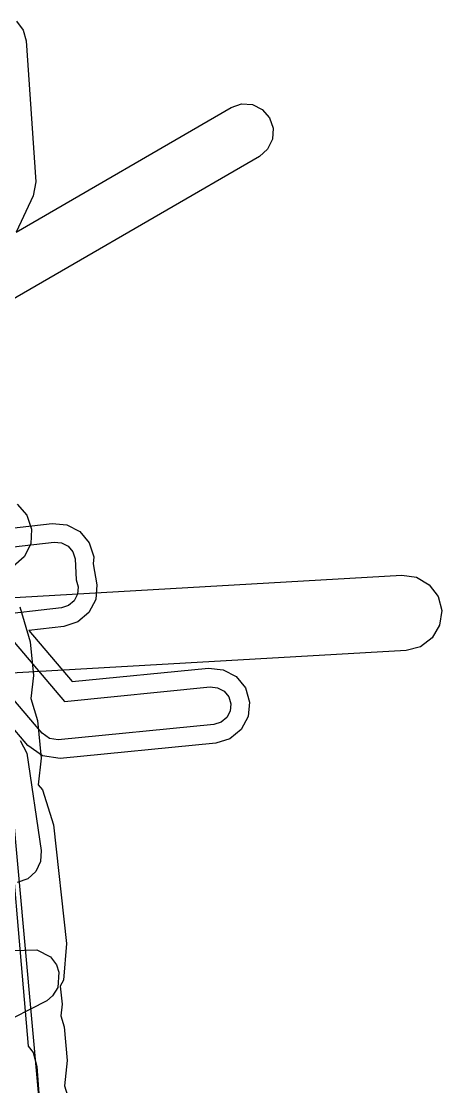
# Model space of a CAD drawing. Header units: metres. Extents: x 3158 to 3711, y 9867 to 11440.
# Drawn here: x 3291.4 to 3313.7, y 9966 to 10022.6 of the extents above; entities that cross this region are included whole.
import ezdxf

# ---------------------------------------------------------------- set-up
doc = ezdxf.new("R2010")
doc.units = ezdxf.units.M
doc.layers.add('AI_GREENING_EXCLUSIONS', color=1, linetype='Continuous')

msp = doc.modelspace()

# ---------------------------------------------------------------- linework, layer by layer
at = {"layer": 'AI_GREENING_EXCLUSIONS'}
for points in [[(3291.151, 10022.581), (3291.508, 10022.117), (3291.661, 10021.552), (3292.171, 10014.05), (3292.034, 10013.314), (3291.129, 10011.375), (3302.548, 10018.001), (3303.102, 10018.19), (3303.686, 10018.153), (3304.212, 10017.896), (3304.599, 10017.456), (3304.788, 10016.903), (3304.751, 10016.319), (3304.493, 10015.793), (3304.054, 10015.406), (3288.263, 10006.27)], [(3291.178, 9996.931), (3291.695, 9996.347), (3291.95, 9995.609), (3291.902, 9994.83), (3291.56, 9994.129), (3290.976, 9993.611)], [(3286.215, 9995.125), (3293.038, 9995.902), (3293.816, 9995.838), (3294.509, 9995.48), (3295.013, 9994.885), (3295.251, 9994.141), (3295.22, 9993.76), (3295.421, 9992.651), (3295.356, 9991.873), (3294.999, 9991.18), (3294.403, 9990.676), (3293.66, 9990.438), (3291.797, 9990.225), (3294.114, 9987.503), (3301.35, 9988.215), (3302.127, 9988.138), (3302.815, 9987.77), (3303.31, 9987.167), (3303.537, 9986.42), (3303.46, 9985.643), (3303.092, 9984.955), (3302.489, 9984.46), (3301.742, 9984.234), (3293.465, 9983.419), (3292.52, 9983.555), (3291.746, 9984.113), (3290.668, 9985.38)], [(3286.328, 9994.132), (3293.151, 9994.909), (3293.54, 9994.876), (3293.887, 9994.698), (3294.139, 9994.4), (3294.258, 9994.028), (3294.311, 9992.902), (3294.427, 9992.538), (3294.395, 9992.149), (3294.216, 9991.802), (3293.919, 9991.55), (3293.547, 9991.431), (3289.819, 9991.007), (3293.692, 9986.456), (3301.448, 9987.219), (3301.836, 9987.181), (3302.181, 9986.997), (3302.428, 9986.696), (3302.541, 9986.322), (3302.503, 9985.934), (3302.319, 9985.59), (3302.017, 9985.342), (3301.644, 9985.229), (3293.367, 9984.415), (3292.895, 9984.482), (3292.508, 9984.762), (3289.383, 9988.432)], [(3286.088, 9991.692), (3311.636, 9993.157), (3312.409, 9993.049), (3313.082, 9992.653), (3313.552, 9992.03), (3313.747, 9991.275), (3313.639, 9990.502), (3313.243, 9989.829), (3312.62, 9989.359), (3311.865, 9989.163), (3286.226, 9987.694)], [(3289.846, 9992.49), (3293.665, 9950.603)], [(3291.321, 9991.482), (3291.877, 9989.612), (3292.044, 9987.82), (3291.917, 9986.603), (3292.266, 9985.43), (3292.45, 9983.439), (3292.303, 9982.021), (3292.52, 9981.763), (3293.11, 9979.903), (3293.81, 9973.597), (3293.643, 9971.653), (3293.475, 9971.329), (3293.565, 9970.361), (3293.502, 9969.747), (3293.675, 9969.169), (3293.842, 9967.371), (3293.706, 9966.037), (3294.083, 9964.782)], [(3291.338, 9984.377), (3291.692, 9983.701), (3292.455, 9978.537), (3292.426, 9977.952), (3292.175, 9977.424), (3291.74, 9977.031), (3291.189, 9976.835)], [(3290.481, 9983.229), (3291.764, 9968.135), (3292.024, 9967.802), (3292.232, 9967.05), (3292.749, 9960.074)], [(3287.569, 9973.138), (3292.225, 9973.259), (3292.953, 9972.885), (3293.27, 9972.461), (3293.402, 9972.078), (3293.335, 9971.262), (3293.065, 9970.807), (3292.761, 9970.539), (3287.456, 9967.861)]]:
    msp.add_lwpolyline(points, dxfattribs=at)

doc.saveas('drawing.dxf')
